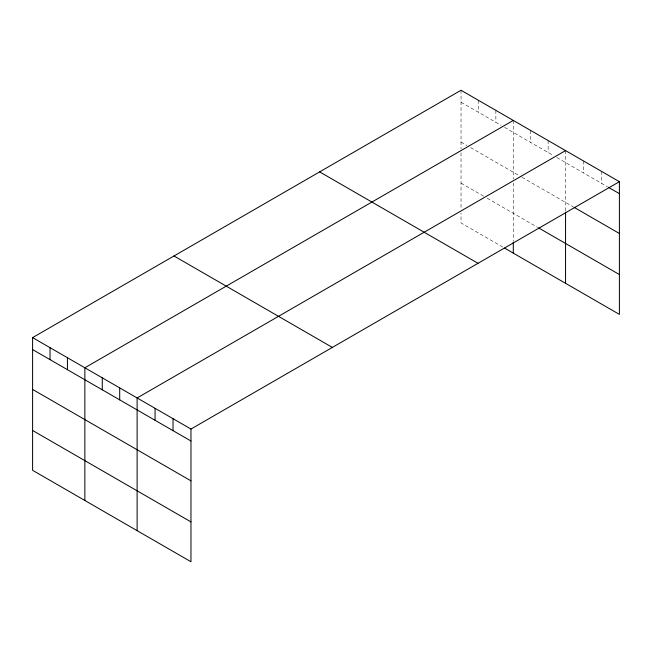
<?xml version="1.0" encoding="UTF-8"?>
<svg xmlns="http://www.w3.org/2000/svg" width="652" height="652" viewBox="0 0 652 652"><rect width="100%" height="100%" fill="white"/><g stroke="black" fill="none" stroke-linecap="round" stroke-linejoin="round"><path stroke-width="0.49" stroke-dasharray="3.26 2.44" d="M461.029 102.225L501.095 125.355M504.583 127.368L553.361 155.526M556.841 157.54L607.436 186.749M461.029 142.071L467.125 145.583M470.614 147.596L521.135 176.765M521.999 177.271L573.247 206.855M461.029 183.114L483.678 196.195M487.158 198.2L537.68 227.369M502.839 247.1L461.029 222.96L461.029 213M601.454 171.329L601.454 183.293M583.499 160.962L583.499 172.935M565.553 150.604L565.553 211.207M548.136 140.547L548.136 152.511M530.712 130.49L530.712 142.454M513.295 120.424L513.295 179.08M513.295 182.992L513.295 241.183M495.87 110.367L495.87 122.34M478.454 100.31L478.454 112.283M461.029 90.253L461.029 148.909M461.029 152.821L461.029 209.015"/><path stroke-width="0.98" d="M32.6 337.606L190.971 429.04L190.971 561.747L32.6 470.312L32.6 337.606L461.029 90.253L619.4 181.688L619.4 314.394L504.583 248.102M513.295 120.424L84.858 367.777L84.858 500.483M565.553 150.604L137.124 397.956L137.124 530.655M190.971 429.04L619.4 181.688M608.292 187.246L619.4 193.66M574.102 207.344L619.4 233.497M538.552 227.874L619.4 274.549M319.651 171.883L478.014 263.318M173.986 255.983L332.349 347.418M32.6 349.578L190.971 441.013M32.6 389.423L190.971 480.85M32.6 430.467L190.971 521.902M565.553 212.185L565.553 283.302M513.295 242.177L513.295 253.131M173.024 418.682L173.024 430.646M155.07 408.315L155.07 420.287M119.699 387.899L119.699 399.863M102.282 377.842L102.282 389.806M67.441 357.72L67.441 369.692M50.017 347.663L50.017 359.635"/></g></svg>
